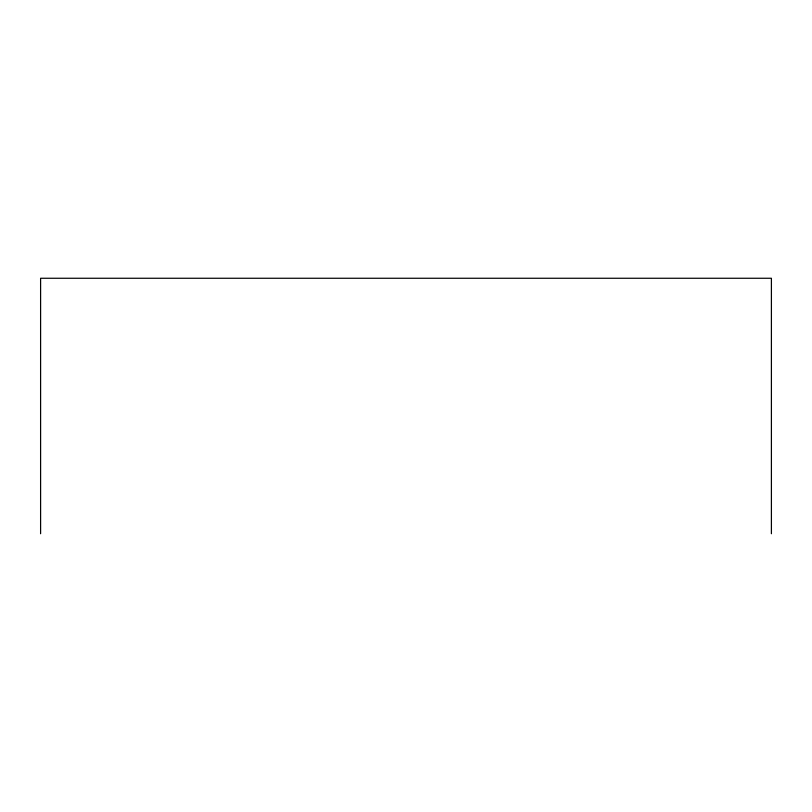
<?xml version="1.0" encoding="UTF-8"?>
<svg xmlns="http://www.w3.org/2000/svg" width="812" height="812" viewBox="0 0 812 812"><rect width="100%" height="100%" fill="white"/><g stroke="black" fill="none" stroke-linecap="round" stroke-linejoin="round"><path stroke-width="1.22" d="M771.4 533.738L771.4 278.262L40.6 278.262L40.6 533.738"/></g></svg>
